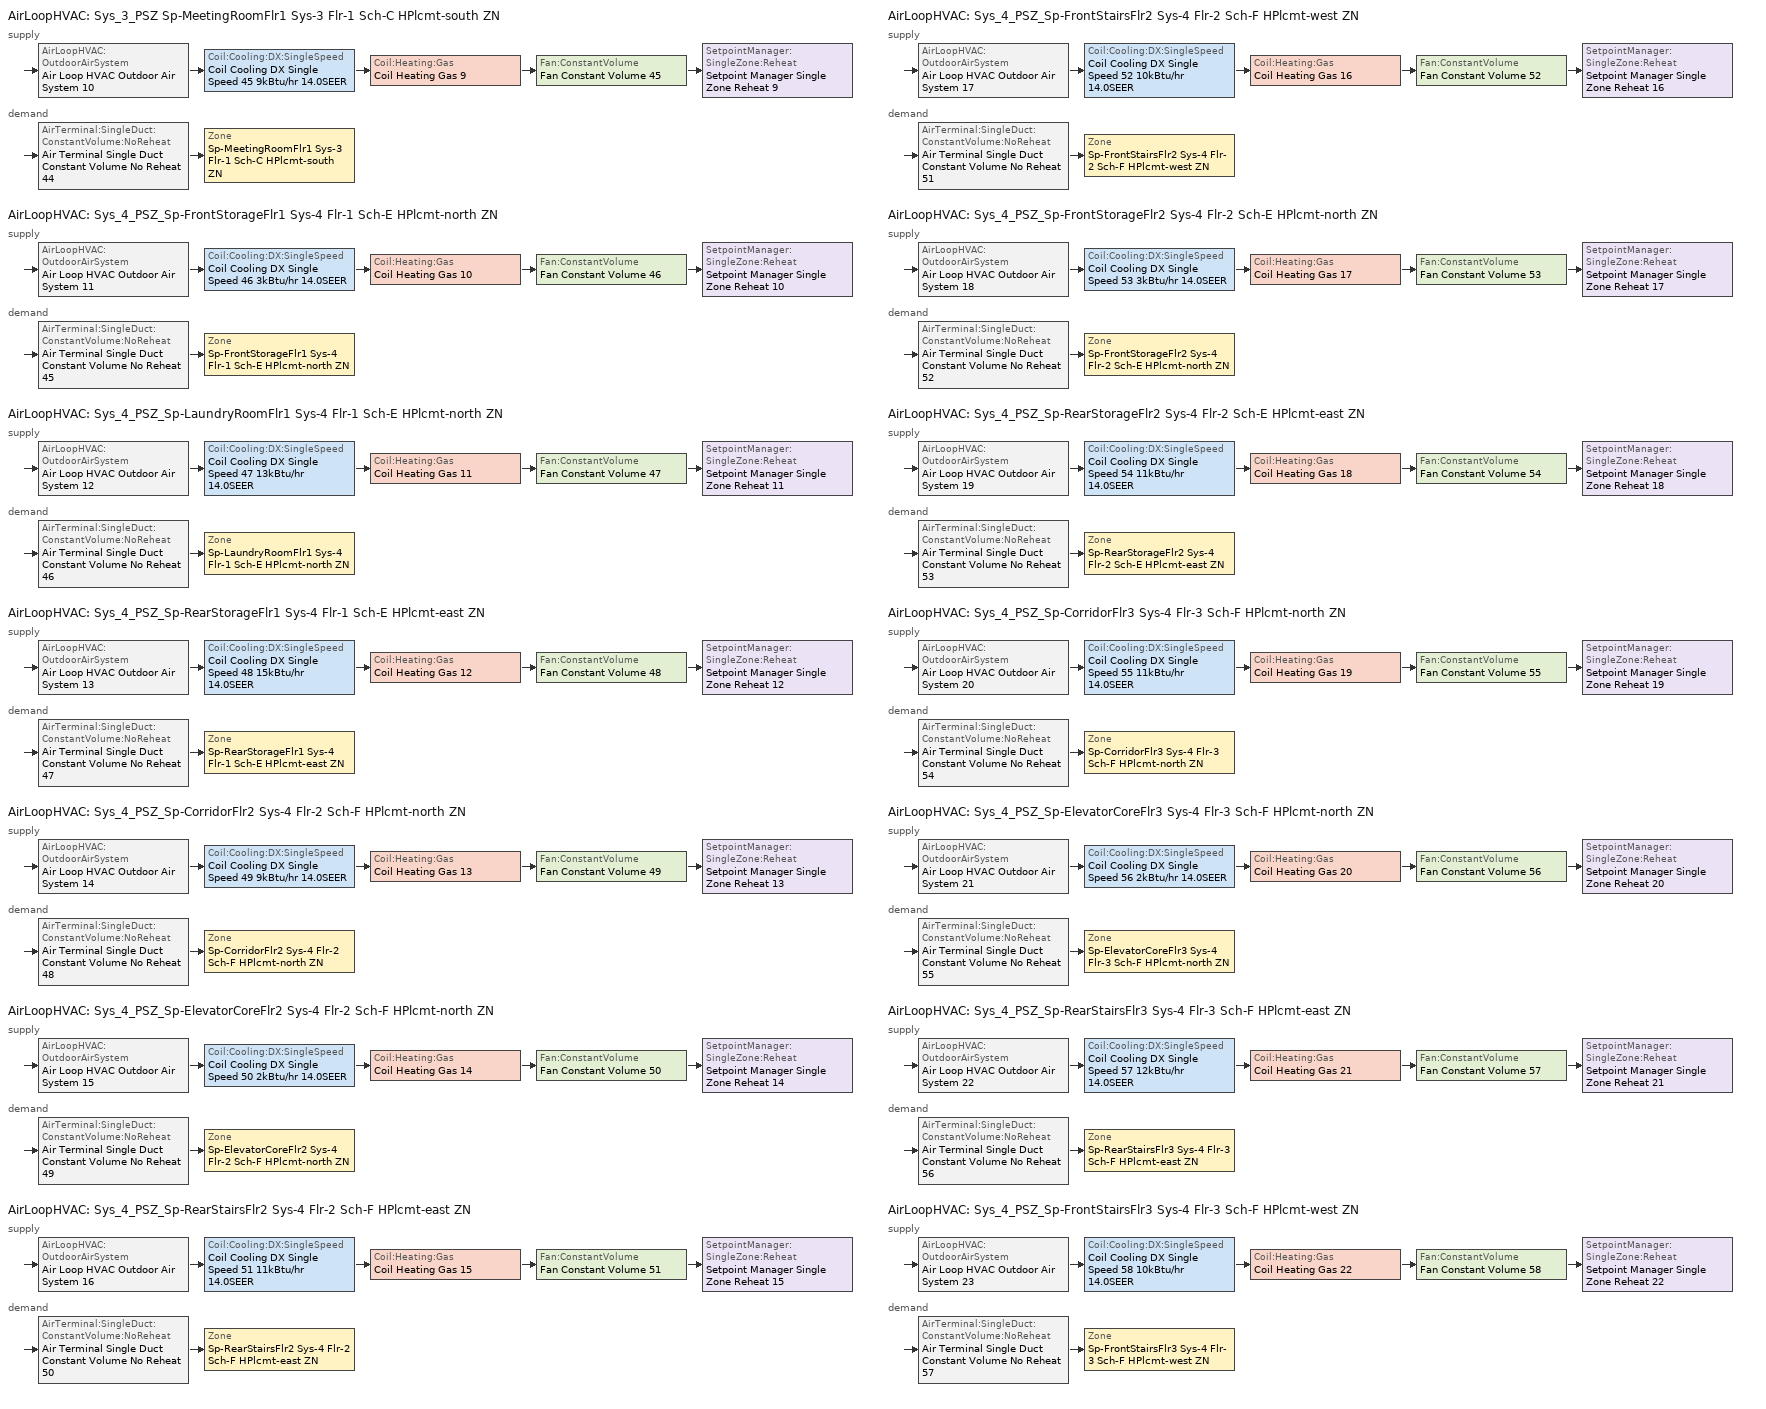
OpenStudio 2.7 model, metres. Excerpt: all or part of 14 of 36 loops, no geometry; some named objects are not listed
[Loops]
AirLoopHVAC 'Sys_3_PSZ Sp-MeetingRoomFlr1 Sys-3 Flr-1 Sch-C HPlcmt-south ZN'
 supply: AirLoopHVAC:OutdoorAirSystem 'Air Loop HVAC Outdoor Air System 10' > Coil:Cooling:DX:SingleSpeed 'Coil Cooling DX Single Speed 45 9kBtu/hr 14.0SEER' > Coil:Heating:Gas 'Coil Heating Gas 9' > Fan:ConstantVolume 'Fan Constant Volume 45' > SetpointManager:SingleZone:Reheat 'Setpoint Manager Single Zone Reheat 9'
 demand: AirTerminal:SingleDuct:ConstantVolume:NoReheat 'Air Terminal Single Duct Constant Volume No Reheat 44' > Zone 'Sp-MeetingRoomFlr1 Sys-3 Flr-1 Sch-C HPlcmt-south ZN'
AirLoopHVAC 'Sys_4_PSZ_Sp-FrontStorageFlr1 Sys-4 Flr-1 Sch-E HPlcmt-north ZN'
 supply: AirLoopHVAC:OutdoorAirSystem 'Air Loop HVAC Outdoor Air System 11' > Coil:Cooling:DX:SingleSpeed 'Coil Cooling DX Single Speed 46 3kBtu/hr 14.0SEER' > Coil:Heating:Gas 'Coil Heating Gas 10' > Fan:ConstantVolume 'Fan Constant Volume 46' > SetpointManager:SingleZone:Reheat 'Setpoint Manager Single Zone Reheat 10'
 demand: AirTerminal:SingleDuct:ConstantVolume:NoReheat 'Air Terminal Single Duct Constant Volume No Reheat 45' > Zone 'Sp-FrontStorageFlr1 Sys-4 Flr-1 Sch-E HPlcmt-north ZN'
AirLoopHVAC 'Sys_4_PSZ_Sp-LaundryRoomFlr1 Sys-4 Flr-1 Sch-E HPlcmt-north ZN'
 supply: AirLoopHVAC:OutdoorAirSystem 'Air Loop HVAC Outdoor Air System 12' > Coil:Cooling:DX:SingleSpeed 'Coil Cooling DX Single Speed 47 13kBtu/hr 14.0SEER' > Coil:Heating:Gas 'Coil Heating Gas 11' > Fan:ConstantVolume 'Fan Constant Volume 47' > SetpointManager:SingleZone:Reheat 'Setpoint Manager Single Zone Reheat 11'
 demand: AirTerminal:SingleDuct:ConstantVolume:NoReheat 'Air Terminal Single Duct Constant Volume No Reheat 46' > Zone 'Sp-LaundryRoomFlr1 Sys-4 Flr-1 Sch-E HPlcmt-north ZN'
AirLoopHVAC 'Sys_4_PSZ_Sp-RearStorageFlr1 Sys-4 Flr-1 Sch-E HPlcmt-east ZN'
 supply: AirLoopHVAC:OutdoorAirSystem 'Air Loop HVAC Outdoor Air System 13' > Coil:Cooling:DX:SingleSpeed 'Coil Cooling DX Single Speed 48 15kBtu/hr 14.0SEER' > Coil:Heating:Gas 'Coil Heating Gas 12' > Fan:ConstantVolume 'Fan Constant Volume 48' > SetpointManager:SingleZone:Reheat 'Setpoint Manager Single Zone Reheat 12'
 demand: AirTerminal:SingleDuct:ConstantVolume:NoReheat 'Air Terminal Single Duct Constant Volume No Reheat 47' > Zone 'Sp-RearStorageFlr1 Sys-4 Flr-1 Sch-E HPlcmt-east ZN'
AirLoopHVAC 'Sys_4_PSZ_Sp-CorridorFlr2 Sys-4 Flr-2 Sch-F HPlcmt-north ZN'
 supply: AirLoopHVAC:OutdoorAirSystem 'Air Loop HVAC Outdoor Air System 14' > Coil:Cooling:DX:SingleSpeed 'Coil Cooling DX Single Speed 49 9kBtu/hr 14.0SEER' > Coil:Heating:Gas 'Coil Heating Gas 13' > Fan:ConstantVolume 'Fan Constant Volume 49' > SetpointManager:SingleZone:Reheat 'Setpoint Manager Single Zone Reheat 13'
 demand: AirTerminal:SingleDuct:ConstantVolume:NoReheat 'Air Terminal Single Duct Constant Volume No Reheat 48' > Zone 'Sp-CorridorFlr2 Sys-4 Flr-2 Sch-F HPlcmt-north ZN'
AirLoopHVAC 'Sys_4_PSZ_Sp-ElevatorCoreFlr2 Sys-4 Flr-2 Sch-F HPlcmt-north ZN'
 supply: AirLoopHVAC:OutdoorAirSystem 'Air Loop HVAC Outdoor Air System 15' > Coil:Cooling:DX:SingleSpeed 'Coil Cooling DX Single Speed 50 2kBtu/hr 14.0SEER' > Coil:Heating:Gas 'Coil Heating Gas 14' > Fan:ConstantVolume 'Fan Constant Volume 50' > SetpointManager:SingleZone:Reheat 'Setpoint Manager Single Zone Reheat 14'
 demand: AirTerminal:SingleDuct:ConstantVolume:NoReheat 'Air Terminal Single Duct Constant Volume No Reheat 49' > Zone 'Sp-ElevatorCoreFlr2 Sys-4 Flr-2 Sch-F HPlcmt-north ZN'
AirLoopHVAC 'Sys_4_PSZ_Sp-RearStairsFlr2 Sys-4 Flr-2 Sch-F HPlcmt-east ZN'
 supply: AirLoopHVAC:OutdoorAirSystem 'Air Loop HVAC Outdoor Air System 16' > Coil:Cooling:DX:SingleSpeed 'Coil Cooling DX Single Speed 51 11kBtu/hr 14.0SEER' > Coil:Heating:Gas 'Coil Heating Gas 15' > Fan:ConstantVolume 'Fan Constant Volume 51' > SetpointManager:SingleZone:Reheat 'Setpoint Manager Single Zone Reheat 15'
 demand: AirTerminal:SingleDuct:ConstantVolume:NoReheat 'Air Terminal Single Duct Constant Volume No Reheat 50' > Zone 'Sp-RearStairsFlr2 Sys-4 Flr-2 Sch-F HPlcmt-east ZN'
AirLoopHVAC 'Sys_4_PSZ_Sp-FrontStairsFlr2 Sys-4 Flr-2 Sch-F HPlcmt-west ZN'
 supply: AirLoopHVAC:OutdoorAirSystem 'Air Loop HVAC Outdoor Air System 17' > Coil:Cooling:DX:SingleSpeed 'Coil Cooling DX Single Speed 52 10kBtu/hr 14.0SEER' > Coil:Heating:Gas 'Coil Heating Gas 16' > Fan:ConstantVolume 'Fan Constant Volume 52' > SetpointManager:SingleZone:Reheat 'Setpoint Manager Single Zone Reheat 16'
 demand: AirTerminal:SingleDuct:ConstantVolume:NoReheat 'Air Terminal Single Duct Constant Volume No Reheat 51' > Zone 'Sp-FrontStairsFlr2 Sys-4 Flr-2 Sch-F HPlcmt-west ZN'
AirLoopHVAC 'Sys_4_PSZ_Sp-FrontStorageFlr2 Sys-4 Flr-2 Sch-E HPlcmt-north ZN'
 supply: AirLoopHVAC:OutdoorAirSystem 'Air Loop HVAC Outdoor Air System 18' > Coil:Cooling:DX:SingleSpeed 'Coil Cooling DX Single Speed 53 3kBtu/hr 14.0SEER' > Coil:Heating:Gas 'Coil Heating Gas 17' > Fan:ConstantVolume 'Fan Constant Volume 53' > SetpointManager:SingleZone:Reheat 'Setpoint Manager Single Zone Reheat 17'
 demand: AirTerminal:SingleDuct:ConstantVolume:NoReheat 'Air Terminal Single Duct Constant Volume No Reheat 52' > Zone 'Sp-FrontStorageFlr2 Sys-4 Flr-2 Sch-E HPlcmt-north ZN'
AirLoopHVAC 'Sys_4_PSZ_Sp-RearStorageFlr2 Sys-4 Flr-2 Sch-E HPlcmt-east ZN'
 supply: AirLoopHVAC:OutdoorAirSystem 'Air Loop HVAC Outdoor Air System 19' > Coil:Cooling:DX:SingleSpeed 'Coil Cooling DX Single Speed 54 11kBtu/hr 14.0SEER' > Coil:Heating:Gas 'Coil Heating Gas 18' > Fan:ConstantVolume 'Fan Constant Volume 54' > SetpointManager:SingleZone:Reheat 'Setpoint Manager Single Zone Reheat 18'
 demand: AirTerminal:SingleDuct:ConstantVolume:NoReheat 'Air Terminal Single Duct Constant Volume No Reheat 53' > Zone 'Sp-RearStorageFlr2 Sys-4 Flr-2 Sch-E HPlcmt-east ZN'
AirLoopHVAC 'Sys_4_PSZ_Sp-CorridorFlr3 Sys-4 Flr-3 Sch-F HPlcmt-north ZN'
 supply: AirLoopHVAC:OutdoorAirSystem 'Air Loop HVAC Outdoor Air System 20' > Coil:Cooling:DX:SingleSpeed 'Coil Cooling DX Single Speed 55 11kBtu/hr 14.0SEER' > Coil:Heating:Gas 'Coil Heating Gas 19' > Fan:ConstantVolume 'Fan Constant Volume 55' > SetpointManager:SingleZone:Reheat 'Setpoint Manager Single Zone Reheat 19'
 demand: AirTerminal:SingleDuct:ConstantVolume:NoReheat 'Air Terminal Single Duct Constant Volume No Reheat 54' > Zone 'Sp-CorridorFlr3 Sys-4 Flr-3 Sch-F HPlcmt-north ZN'
AirLoopHVAC 'Sys_4_PSZ_Sp-ElevatorCoreFlr3 Sys-4 Flr-3 Sch-F HPlcmt-north ZN'
 supply: AirLoopHVAC:OutdoorAirSystem 'Air Loop HVAC Outdoor Air System 21' > Coil:Cooling:DX:SingleSpeed 'Coil Cooling DX Single Speed 56 2kBtu/hr 14.0SEER' > Coil:Heating:Gas 'Coil Heating Gas 20' > Fan:ConstantVolume 'Fan Constant Volume 56' > SetpointManager:SingleZone:Reheat 'Setpoint Manager Single Zone Reheat 20'
 demand: AirTerminal:SingleDuct:ConstantVolume:NoReheat 'Air Terminal Single Duct Constant Volume No Reheat 55' > Zone 'Sp-ElevatorCoreFlr3 Sys-4 Flr-3 Sch-F HPlcmt-north ZN'
AirLoopHVAC 'Sys_4_PSZ_Sp-RearStairsFlr3 Sys-4 Flr-3 Sch-F HPlcmt-east ZN'
 supply: AirLoopHVAC:OutdoorAirSystem 'Air Loop HVAC Outdoor Air System 22' > Coil:Cooling:DX:SingleSpeed 'Coil Cooling DX Single Speed 57 12kBtu/hr 14.0SEER' > Coil:Heating:Gas 'Coil Heating Gas 21' > Fan:ConstantVolume 'Fan Constant Volume 57' > SetpointManager:SingleZone:Reheat 'Setpoint Manager Single Zone Reheat 21'
 demand: AirTerminal:SingleDuct:ConstantVolume:NoReheat 'Air Terminal Single Duct Constant Volume No Reheat 56' > Zone 'Sp-RearStairsFlr3 Sys-4 Flr-3 Sch-F HPlcmt-east ZN'
AirLoopHVAC 'Sys_4_PSZ_Sp-FrontStairsFlr3 Sys-4 Flr-3 Sch-F HPlcmt-west ZN'
 supply: AirLoopHVAC:OutdoorAirSystem 'Air Loop HVAC Outdoor Air System 23' > Coil:Cooling:DX:SingleSpeed 'Coil Cooling DX Single Speed 58 10kBtu/hr 14.0SEER' > Coil:Heating:Gas 'Coil Heating Gas 22' > Fan:ConstantVolume 'Fan Constant Volume 58' > SetpointManager:SingleZone:Reheat 'Setpoint Manager Single Zone Reheat 22'
 demand: AirTerminal:SingleDuct:ConstantVolume:NoReheat 'Air Terminal Single Duct Constant Volume No Reheat 57' > Zone 'Sp-FrontStairsFlr3 Sys-4 Flr-3 Sch-F HPlcmt-west ZN'
[Sizing:Zone] Zone Cooling Design Supply Air Temperature Input Method=SupplyAirTemperature; Zone Cooling Design Supply Air Temperature {C}=13; Zone Cooling Design Supply Air Temperature Difference {deltaC}=11.11; Zone Heating Design Supply Air Temperature Input Method=SupplyAirTemperature; Zone Heating Design Supply Air Temperature {C}=43; Zone Heating Design Supply Air Temperature Difference {deltaC}=11.11; Zone Cooling Design Supply Air Humidity Ratio {kg-H2O/kg-air}=0.0085; Zone Heating Design Supply Air Humidity Ratio {kg-H2O/kg-air}=0.008; Zone Heating Sizing Factor=1.3; Zone Cooling Sizing Factor=1.1; Cooling Design Air Flow Method=DesignDay; Heating Design Air Flow Method=DesignDay; Account for Dedicated Outdoor Air System=No; Dedicated Outdoor Air System Control Strategy=NeutralSupplyAir; Dedicated Outdoor Air Low Setpoint Temperature for Design {C}=autosize; Dedicated Outdoor Air High Setpoint Temperature for Design {C}=autosize
Sp-MeetingRoomFlr1 Sys-3 Flr-1 Sch-C HPlcmt-south ZN; Sp-FrontStorageFlr1 Sys-4 Flr-1 Sch-E HPlcmt-north ZN; Sp-LaundryRoomFlr1 Sys-4 Flr-1 Sch-E HPlcmt-north ZN; Sp-RearStorageFlr1 Sys-4 Flr-1 Sch-E HPlcmt-east ZN; Sp-CorridorFlr2 Sys-4 Flr-2 Sch-F HPlcmt-north ZN; Sp-ElevatorCoreFlr2 Sys-4 Flr-2 Sch-F HPlcmt-north ZN; Sp-RearStairsFlr2 Sys-4 Flr-2 Sch-F HPlcmt-east ZN; Sp-FrontStairsFlr2 Sys-4 Flr-2 Sch-F HPlcmt-west ZN; Sp-FrontStorageFlr2 Sys-4 Flr-2 Sch-E HPlcmt-north ZN; Sp-RearStorageFlr2 Sys-4 Flr-2 Sch-E HPlcmt-east ZN; Sp-CorridorFlr3 Sys-4 Flr-3 Sch-F HPlcmt-north ZN; Sp-ElevatorCoreFlr3 Sys-4 Flr-3 Sch-F HPlcmt-north ZN; Sp-RearStairsFlr3 Sys-4 Flr-3 Sch-F HPlcmt-east ZN; Sp-FrontStairsFlr3 Sys-4 Flr-3 Sch-F HPlcmt-west ZN
[Zone equipment]
Sp-MeetingRoomFlr1 Sys-3 Flr-1 Sch-C HPlcmt-south ZN: Air Terminal Single Duct Constant Volume No Reheat 44, Zone HVAC Baseboard Convective Water 44
Sp-FrontStorageFlr1 Sys-4 Flr-1 Sch-E HPlcmt-north ZN: Air Terminal Single Duct Constant Volume No Reheat 45, Zone HVAC Baseboard Convective Water 45
Sp-LaundryRoomFlr1 Sys-4 Flr-1 Sch-E HPlcmt-north ZN: Air Terminal Single Duct Constant Volume No Reheat 46, Zone HVAC Baseboard Convective Water 46
Sp-RearStorageFlr1 Sys-4 Flr-1 Sch-E HPlcmt-east ZN: Air Terminal Single Duct Constant Volume No Reheat 47, Zone HVAC Baseboard Convective Water 47
Sp-CorridorFlr2 Sys-4 Flr-2 Sch-F HPlcmt-north ZN: Air Terminal Single Duct Constant Volume No Reheat 48, Zone HVAC Baseboard Convective Water 48
Sp-ElevatorCoreFlr2 Sys-4 Flr-2 Sch-F HPlcmt-north ZN: Air Terminal Single Duct Constant Volume No Reheat 49, Zone HVAC Baseboard Convective Water 49
Sp-RearStairsFlr2 Sys-4 Flr-2 Sch-F HPlcmt-east ZN: Air Terminal Single Duct Constant Volume No Reheat 50, Zone HVAC Baseboard Convective Water 50
Sp-FrontStairsFlr2 Sys-4 Flr-2 Sch-F HPlcmt-west ZN: Air Terminal Single Duct Constant Volume No Reheat 51, Zone HVAC Baseboard Convective Water 51
Sp-FrontStorageFlr2 Sys-4 Flr-2 Sch-E HPlcmt-north ZN: Air Terminal Single Duct Constant Volume No Reheat 52, Zone HVAC Baseboard Convective Water 52
Sp-RearStorageFlr2 Sys-4 Flr-2 Sch-E HPlcmt-east ZN: Air Terminal Single Duct Constant Volume No Reheat 53, Zone HVAC Baseboard Convective Water 53
Sp-CorridorFlr3 Sys-4 Flr-3 Sch-F HPlcmt-north ZN: Air Terminal Single Duct Constant Volume No Reheat 54, Zone HVAC Baseboard Convective Water 54
Sp-ElevatorCoreFlr3 Sys-4 Flr-3 Sch-F HPlcmt-north ZN: Air Terminal Single Duct Constant Volume No Reheat 55, Zone HVAC Baseboard Convective Water 55
Sp-RearStairsFlr3 Sys-4 Flr-3 Sch-F HPlcmt-east ZN: Air Terminal Single Duct Constant Volume No Reheat 56, Zone HVAC Baseboard Convective Water 56
Sp-FrontStairsFlr3 Sys-4 Flr-3 Sch-F HPlcmt-west ZN: Air Terminal Single Duct Constant Volume No Reheat 57, Zone HVAC Baseboard Convective Water 57
[AirLoopHVAC] Design Supply Air Flow Rate {m3/s}=AutoSize
Name | Availability Schedule
Sys_3_PSZ Sp-MeetingRoomFlr1 Sys-3 Flr-1 Sch-C HPlcmt-south ZN | Sys_3_PSZ Sp-MeetingRoomFlr1 Sys-3 Flr-1 Sch-C HPlcmt-south ZN Occ Sch
Sys_4_PSZ_Sp-FrontStorageFlr1 Sys-4 Flr-1 Sch-E HPlcmt-north ZN | Sys_4_PSZ_Sp-FrontStorageFlr1 Sys-4 Flr-1 Sch-E HPlcmt-north ZN Occ Sch
Sys_4_PSZ_Sp-LaundryRoomFlr1 Sys-4 Flr-1 Sch-E HPlcmt-north ZN | Sys_4_PSZ_Sp-LaundryRoomFlr1 Sys-4 Flr-1 Sch-E HPlcmt-north ZN Occ Sch
Sys_4_PSZ_Sp-RearStorageFlr1 Sys-4 Flr-1 Sch-E HPlcmt-east ZN | Sys_4_PSZ_Sp-RearStorageFlr1 Sys-4 Flr-1 Sch-E HPlcmt-east ZN Occ Sch
Sys_4_PSZ_Sp-CorridorFlr2 Sys-4 Flr-2 Sch-F HPlcmt-north ZN | Sys_4_PSZ_Sp-CorridorFlr2 Sys-4 Flr-2 Sch-F HPlcmt-north ZN Occ Sch
Sys_4_PSZ_Sp-ElevatorCoreFlr2 Sys-4 Flr-2 Sch-F HPlcmt-north ZN | Sys_4_PSZ_Sp-ElevatorCoreFlr2 Sys-4 Flr-2 Sch-F HPlcmt-north ZN Occ Sch
Sys_4_PSZ_Sp-RearStairsFlr2 Sys-4 Flr-2 Sch-F HPlcmt-east ZN | Sys_4_PSZ_Sp-RearStairsFlr2 Sys-4 Flr-2 Sch-F HPlcmt-east ZN Occ Sch
Sys_4_PSZ_Sp-FrontStairsFlr2 Sys-4 Flr-2 Sch-F HPlcmt-west ZN | Sys_4_PSZ_Sp-FrontStairsFlr2 Sys-4 Flr-2 Sch-F HPlcmt-west ZN Occ Sch
Sys_4_PSZ_Sp-FrontStorageFlr2 Sys-4 Flr-2 Sch-E HPlcmt-north ZN | Sys_4_PSZ_Sp-FrontStorageFlr2 Sys-4 Flr-2 Sch-E HPlcmt-north ZN Occ Sch
Sys_4_PSZ_Sp-RearStorageFlr2 Sys-4 Flr-2 Sch-E HPlcmt-east ZN | Sys_4_PSZ_Sp-RearStorageFlr2 Sys-4 Flr-2 Sch-E HPlcmt-east ZN Occ Sch
Sys_4_PSZ_Sp-CorridorFlr3 Sys-4 Flr-3 Sch-F HPlcmt-north ZN | Sys_4_PSZ_Sp-CorridorFlr3 Sys-4 Flr-3 Sch-F HPlcmt-north ZN Occ Sch
Sys_4_PSZ_Sp-ElevatorCoreFlr3 Sys-4 Flr-3 Sch-F HPlcmt-north ZN | Sys_4_PSZ_Sp-ElevatorCoreFlr3 Sys-4 Flr-3 Sch-F HPlcmt-north ZN Occ Sch
Sys_4_PSZ_Sp-RearStairsFlr3 Sys-4 Flr-3 Sch-F HPlcmt-east ZN | Sys_4_PSZ_Sp-RearStairsFlr3 Sys-4 Flr-3 Sch-F HPlcmt-east ZN Occ Sch
Sys_4_PSZ_Sp-FrontStairsFlr3 Sys-4 Flr-3 Sch-F HPlcmt-west ZN | Sys_4_PSZ_Sp-FrontStairsFlr3 Sys-4 Flr-3 Sch-F HPlcmt-west ZN Occ Sch
[Sizing:System] Type of Load to Size On=Sensible; Design Outdoor Air Flow Rate {m3/s}=Autosize; Central Heating Maximum System Air Flow Ratio=1; Preheat Design Temperature {C}=7; Preheat Design Humidity Ratio {kg-H2O/kg-Air}=0.008; Precool Design Temperature {C}=13; Precool Design Humidity Ratio {kg-H2O/kg-Air}=0.008; Central Cooling Design Supply Air Temperature {C}=13; Central Heating Design Supply Air Temperature {C}=43; Sizing Option=NonCoincident; 100% Outdoor Air in Cooling=No; 100% Outdoor Air in Heating=No; Central Cooling Design Supply Air Humidity Ratio {kg-H2O/kg-Air}=0.0085; Central Heating Design Supply Air Humidity Ratio {kg-H2O/kg-Air}=0.008; Cooling Design Air Flow Method=DesignDay; Cooling Design Air Flow Rate {m3/s}=0; Heating Design Air Flow Method=DesignDay; Heating Design Air Flow Rate {m3/s}=0; System Outdoor Air Method=ZoneSum; Zone Maximum Outdoor Air Fraction=1; Cooling Supply Air Flow Rate Per Floor Area {m3/s-m2}=0.00996765; Cooling Fraction of Autosized Cooling Supply Air Flow Rate=1; Cooling Supply Air Flow Rate Per Unit Cooling Capacity {m3/s-W}=3.94755e-05; Heating Supply Air Flow Rate Per Floor Area {m3/s-m2}=0.00996765; Heating Fraction of Autosized Heating Supply Air Flow Rate=1; Heating Fraction of Autosized Cooling Supply Air Flow Rate=1; Heating Supply Air Flow Rate Per Unit Heating Capacity {m3/s-W}=3.15882e-05; Cooling Design Capacity Method=CoolingDesignCapacity; Cooling Design Capacity {W}=autosize; Cooling Design Capacity Per Floor Area {W/m2}=234.7; Fraction of Autosized Cooling Design Capacity=1; Heating Design Capacity Method=HeatingDesignCapacity; Heating Design Capacity {W}=autosize; Heating Design Capacity Per Floor Area {W/m2}=157; Fraction of Autosized Heating Design Capacity=1; Central Cooling Capacity Control Method=OnOff
Sys_3_PSZ Sp-MeetingRoomFlr1 Sys-3 Flr-1 Sch-C HPlcmt-south ZN; Sys_4_PSZ_Sp-FrontStorageFlr1 Sys-4 Flr-1 Sch-E HPlcmt-north ZN; Sys_4_PSZ_Sp-LaundryRoomFlr1 Sys-4 Flr-1 Sch-E HPlcmt-north ZN; Sys_4_PSZ_Sp-RearStorageFlr1 Sys-4 Flr-1 Sch-E HPlcmt-east ZN; Sys_4_PSZ_Sp-CorridorFlr2 Sys-4 Flr-2 Sch-F HPlcmt-north ZN; Sys_4_PSZ_Sp-ElevatorCoreFlr2 Sys-4 Flr-2 Sch-F HPlcmt-north ZN; Sys_4_PSZ_Sp-RearStairsFlr2 Sys-4 Flr-2 Sch-F HPlcmt-east ZN; Sys_4_PSZ_Sp-FrontStairsFlr2 Sys-4 Flr-2 Sch-F HPlcmt-west ZN; Sys_4_PSZ_Sp-FrontStorageFlr2 Sys-4 Flr-2 Sch-E HPlcmt-north ZN; Sys_4_PSZ_Sp-RearStorageFlr2 Sys-4 Flr-2 Sch-E HPlcmt-east ZN; Sys_4_PSZ_Sp-CorridorFlr3 Sys-4 Flr-3 Sch-F HPlcmt-north ZN; Sys_4_PSZ_Sp-ElevatorCoreFlr3 Sys-4 Flr-3 Sch-F HPlcmt-north ZN; Sys_4_PSZ_Sp-RearStairsFlr3 Sys-4 Flr-3 Sch-F HPlcmt-east ZN; Sys_4_PSZ_Sp-FrontStairsFlr3 Sys-4 Flr-3 Sch-F HPlcmt-west ZN
[Fan:ConstantVolume] Availability Schedule=Always On Discrete; Fan Total Efficiency=0.39975; Pressure Rise {Pa}=640; Maximum Flow Rate {m3/s}=AutoSize; Motor Efficiency=0.615
Fan Constant Volume 45; Fan Constant Volume 46; Fan Constant Volume 47; Fan Constant Volume 48; Fan Constant Volume 49; Fan Constant Volume 50; Fan Constant Volume 51; Fan Constant Volume 52; Fan Constant Volume 53; Fan Constant Volume 54; Fan Constant Volume 55; Fan Constant Volume 56; Fan Constant Volume 57; Fan Constant Volume 58
[Coil:Cooling:DX:SingleSpeed] Availability Schedule=Always On Discrete; Rated Total Cooling Capacity {W}=autosize; Rated Sensible Heat Ratio=autosize; Rated COP {W/W}=4.11713; Rated Air Flow Rate {m3/s}=autosize; Rated Evaporator Fan Power Per Volume Flow Rate {W/(m3/s)}=773.3; Total Cooling Capacity Function of Temperature Curve=DXCOOL-NECB2011-REF-CAPFT; Total Cooling Capacity Function of Flow Fraction Curve=DXCOOL-NECB2011-REF-CAPFFLOW; Energy Input Ratio Function of Temperature Curve=DXCOOL-NECB2011-REF-COOLEIRFT; Energy Input Ratio Function of Flow Fraction Curve=DXCOOL-NECB2011-REF-COOLEIRFFLOW; Part Load Fraction Correlation Curve=DXCOOL-NECB2011-REF-COOLPLFFPLR; Condenser Type=AirCooled; Evaporative Condenser Effectiveness=0; Evaporative Condenser Air Flow Rate {m3/s}=Autosize; Evaporative Condenser Pump Rated Power Consumption {W}=Autosize; Crankcase Heater Capacity {W}=0; Maximum Outdoor Dry-Bulb Temperature for Crankcase Heater Operation {C}=0; Basin Heater Capacity {W/K}=0; Basin Heater Setpoint Temperature {C}=10
Coil Cooling DX Single Speed 45 9kBtu/hr 14.0SEER; Coil Cooling DX Single Speed 46 3kBtu/hr 14.0SEER; Coil Cooling DX Single Speed 47 13kBtu/hr 14.0SEER; Coil Cooling DX Single Speed 48 15kBtu/hr 14.0SEER; Coil Cooling DX Single Speed 49 9kBtu/hr 14.0SEER; Coil Cooling DX Single Speed 50 2kBtu/hr 14.0SEER; Coil Cooling DX Single Speed 51 11kBtu/hr 14.0SEER; Coil Cooling DX Single Speed 52 10kBtu/hr 14.0SEER; Coil Cooling DX Single Speed 53 3kBtu/hr 14.0SEER; Coil Cooling DX Single Speed 54 11kBtu/hr 14.0SEER; Coil Cooling DX Single Speed 55 11kBtu/hr 14.0SEER; Coil Cooling DX Single Speed 56 2kBtu/hr 14.0SEER; Coil Cooling DX Single Speed 57 12kBtu/hr 14.0SEER; Coil Cooling DX Single Speed 58 10kBtu/hr 14.0SEER
[Controller:OutdoorAir] Minimum Outdoor Air Flow Rate {m3/s}=autosize; Maximum Outdoor Air Flow Rate {m3/s}=Autosize; Economizer Control Type=NoEconomizer; Economizer Control Action Type=ModulateFlow; Economizer Maximum Limit Dry-Bulb Temperature {C}=28; Economizer Maximum Limit Enthalpy {J/kg}=64000; Economizer Minimum Limit Dry-Bulb Temperature {C}=-100; Lockout Type=NoLockout; Minimum Limit Type=FixedMinimum; High Humidity Control=No; Heat Recovery Bypass Control Type=BypassWhenWithinEconomizerLimits
Name | Minimum Outdoor Air Schedule | Controller Mechanical Ventilation
Controller Outdoor Air 10 | Sys_3_PSZ Sp-MeetingRoomFlr1 Sys-3 Flr-1 Sch-C HPlcmt-south ZN Occ Sch | Controller Mechanical Ventilation 10
Controller Outdoor Air 11 | Sys_4_PSZ_Sp-FrontStorageFlr1 Sys-4 Flr-1 Sch-E HPlcmt-north ZN Occ Sch | Controller Mechanical Ventilation 11
Controller Outdoor Air 12 | Sys_4_PSZ_Sp-LaundryRoomFlr1 Sys-4 Flr-1 Sch-E HPlcmt-north ZN Occ Sch | Controller Mechanical Ventilation 12
Controller Outdoor Air 13 | Sys_4_PSZ_Sp-RearStorageFlr1 Sys-4 Flr-1 Sch-E HPlcmt-east ZN Occ Sch | Controller Mechanical Ventilation 13
Controller Outdoor Air 14 | Sys_4_PSZ_Sp-CorridorFlr2 Sys-4 Flr-2 Sch-F HPlcmt-north ZN Occ Sch | Controller Mechanical Ventilation 14
Controller Outdoor Air 15 | Sys_4_PSZ_Sp-ElevatorCoreFlr2 Sys-4 Flr-2 Sch-F HPlcmt-north ZN Occ Sch | Controller Mechanical Ventilation 15
Controller Outdoor Air 16 | Sys_4_PSZ_Sp-RearStairsFlr2 Sys-4 Flr-2 Sch-F HPlcmt-east ZN Occ Sch | Controller Mechanical Ventilation 16
Controller Outdoor Air 17 | Sys_4_PSZ_Sp-FrontStairsFlr2 Sys-4 Flr-2 Sch-F HPlcmt-west ZN Occ Sch | Controller Mechanical Ventilation 17
Controller Outdoor Air 18 | Sys_4_PSZ_Sp-FrontStorageFlr2 Sys-4 Flr-2 Sch-E HPlcmt-north ZN Occ Sch | Controller Mechanical Ventilation 18
Controller Outdoor Air 19 | Sys_4_PSZ_Sp-RearStorageFlr2 Sys-4 Flr-2 Sch-E HPlcmt-east ZN Occ Sch | Controller Mechanical Ventilation 19
Controller Outdoor Air 20 | Sys_4_PSZ_Sp-CorridorFlr3 Sys-4 Flr-3 Sch-F HPlcmt-north ZN Occ Sch | Controller Mechanical Ventilation 20
Controller Outdoor Air 21 | Sys_4_PSZ_Sp-ElevatorCoreFlr3 Sys-4 Flr-3 Sch-F HPlcmt-north ZN Occ Sch | Controller Mechanical Ventilation 21
Controller Outdoor Air 22 | Sys_4_PSZ_Sp-RearStairsFlr3 Sys-4 Flr-3 Sch-F HPlcmt-east ZN Occ Sch | Controller Mechanical Ventilation 22
Controller Outdoor Air 23 | Sys_4_PSZ_Sp-FrontStairsFlr3 Sys-4 Flr-3 Sch-F HPlcmt-west ZN Occ Sch | Controller Mechanical Ventilation 23
[Controller:MechanicalVentilation] Availability Schedule=Always On Discrete; System Outdoor Air Method=ZoneSum
Controller Mechanical Ventilation 10; Controller Mechanical Ventilation 11; Controller Mechanical Ventilation 12; Controller Mechanical Ventilation 13; Controller Mechanical Ventilation 14; Controller Mechanical Ventilation 15; Controller Mechanical Ventilation 16; Controller Mechanical Ventilation 17; Controller Mechanical Ventilation 18; Controller Mechanical Ventilation 19; Controller Mechanical Ventilation 20; Controller Mechanical Ventilation 21; Controller Mechanical Ventilation 22; Controller Mechanical Ventilation 23
[AirLoopHVAC:OutdoorAirSystem]
Name | Controller
Air Loop HVAC Outdoor Air System 10 | Controller Outdoor Air 10
Air Loop HVAC Outdoor Air System 11 | Controller Outdoor Air 11
Air Loop HVAC Outdoor Air System 12 | Controller Outdoor Air 12
Air Loop HVAC Outdoor Air System 13 | Controller Outdoor Air 13
Air Loop HVAC Outdoor Air System 14 | Controller Outdoor Air 14
Air Loop HVAC Outdoor Air System 15 | Controller Outdoor Air 15
Air Loop HVAC Outdoor Air System 16 | Controller Outdoor Air 16
Air Loop HVAC Outdoor Air System 17 | Controller Outdoor Air 17
Air Loop HVAC Outdoor Air System 18 | Controller Outdoor Air 18
Air Loop HVAC Outdoor Air System 19 | Controller Outdoor Air 19
Air Loop HVAC Outdoor Air System 20 | Controller Outdoor Air 20
Air Loop HVAC Outdoor Air System 21 | Controller Outdoor Air 21
Air Loop HVAC Outdoor Air System 22 | Controller Outdoor Air 22
Air Loop HVAC Outdoor Air System 23 | Controller Outdoor Air 23
[AirTerminal:SingleDuct:ConstantVolume:NoReheat] Availability Schedule=Always On Discrete; Maximum Air Flow Rate {m3/s}=AutoSize
Air Terminal Single Duct Constant Volume No Reheat 44; Air Terminal Single Duct Constant Volume No Reheat 45; Air Terminal Single Duct Constant Volume No Reheat 46; Air Terminal Single Duct Constant Volume No Reheat 47; Air Terminal Single Duct Constant Volume No Reheat 48; Air Terminal Single Duct Constant Volume No Reheat 49; Air Terminal Single Duct Constant Volume No Reheat 50; Air Terminal Single Duct Constant Volume No Reheat 51; Air Terminal Single Duct Constant Volume No Reheat 52; Air Terminal Single Duct Constant Volume No Reheat 53; Air Terminal Single Duct Constant Volume No Reheat 54; Air Terminal Single Duct Constant Volume No Reheat 55; Air Terminal Single Duct Constant Volume No Reheat 56; Air Terminal Single Duct Constant Volume No Reheat 57
[Coil:Heating:Gas] Availability Schedule=Always On Discrete; Gas Burner Efficiency=0.924; Nominal Capacity {W}=AutoSize; Parasitic Electric Load {W}=0; Part Load Fraction Correlation Curve=FURNACE-EFFPLR-NECB2011; Parasitic Gas Load {W}=0
Coil Heating Gas 9; Coil Heating Gas 10; Coil Heating Gas 11; Coil Heating Gas 12; Coil Heating Gas 13; Coil Heating Gas 14; Coil Heating Gas 15; Coil Heating Gas 16; Coil Heating Gas 17; Coil Heating Gas 18; Coil Heating Gas 19; Coil Heating Gas 20; Coil Heating Gas 21; Coil Heating Gas 22
[SetpointManager:SingleZone:Reheat] Minimum Supply Air Temperature {C}=13; Maximum Supply Air Temperature {C}=43
Name | Control Zone
Setpoint Manager Single Zone Reheat 9 | Sp-MeetingRoomFlr1 Sys-3 Flr-1 Sch-C HPlcmt-south ZN
Setpoint Manager Single Zone Reheat 10 | Sp-FrontStorageFlr1 Sys-4 Flr-1 Sch-E HPlcmt-north ZN
Setpoint Manager Single Zone Reheat 11 | Sp-LaundryRoomFlr1 Sys-4 Flr-1 Sch-E HPlcmt-north ZN
Setpoint Manager Single Zone Reheat 12 | Sp-RearStorageFlr1 Sys-4 Flr-1 Sch-E HPlcmt-east ZN
Setpoint Manager Single Zone Reheat 13 | Sp-CorridorFlr2 Sys-4 Flr-2 Sch-F HPlcmt-north ZN
Setpoint Manager Single Zone Reheat 14 | Sp-ElevatorCoreFlr2 Sys-4 Flr-2 Sch-F HPlcmt-north ZN
Setpoint Manager Single Zone Reheat 15 | Sp-RearStairsFlr2 Sys-4 Flr-2 Sch-F HPlcmt-east ZN
Setpoint Manager Single Zone Reheat 16 | Sp-FrontStairsFlr2 Sys-4 Flr-2 Sch-F HPlcmt-west ZN
Setpoint Manager Single Zone Reheat 17 | Sp-FrontStorageFlr2 Sys-4 Flr-2 Sch-E HPlcmt-north ZN
Setpoint Manager Single Zone Reheat 18 | Sp-RearStorageFlr2 Sys-4 Flr-2 Sch-E HPlcmt-east ZN
Setpoint Manager Single Zone Reheat 19 | Sp-CorridorFlr3 Sys-4 Flr-3 Sch-F HPlcmt-north ZN
Setpoint Manager Single Zone Reheat 20 | Sp-ElevatorCoreFlr3 Sys-4 Flr-3 Sch-F HPlcmt-north ZN
Setpoint Manager Single Zone Reheat 21 | Sp-RearStairsFlr3 Sys-4 Flr-3 Sch-F HPlcmt-east ZN
Setpoint Manager Single Zone Reheat 22 | Sp-FrontStairsFlr3 Sys-4 Flr-3 Sch-F HPlcmt-west ZN
[Schedule:Ruleset]
Name | Default Day Schedule | Summer Design Day Schedule | Winter Design Day Schedule
Sys_3_PSZ Sp-MeetingRoomFlr1 Sys-3 Flr-1 Sch-C HPlcmt-south ZN Occ Sch | Sys_3_PSZ Sp-MeetingRoomFlr1 Sys-3 Flr-1 Sch-C HPlcmt-south ZN Occ Sch Default | Sys_3_PSZ Sp-MeetingRoomFlr1 Sys-3 Flr-1 Sch-C HPlcmt-south ZN Occ Sch Summer Design Day | Sys_3_PSZ Sp-MeetingRoomFlr1 Sys-3 Flr-1 Sch-C HPlcmt-south ZN Occ Sch Winter Design Day
Sys_4_PSZ_Sp-CorridorFlr2 Sys-4 Flr-2 Sch-F HPlcmt-north ZN Occ Sch | Sys_4_PSZ_Sp-CorridorFlr2 Sys-4 Flr-2 Sch-F HPlcmt-north ZN Occ Sch Default | Sys_4_PSZ_Sp-CorridorFlr2 Sys-4 Flr-2 Sch-F HPlcmt-north ZN Occ Sch Summer Design Day | Sys_4_PSZ_Sp-CorridorFlr2 Sys-4 Flr-2 Sch-F HPlcmt-north ZN Occ Sch Winter Design Day
Sys_4_PSZ_Sp-CorridorFlr3 Sys-4 Flr-3 Sch-F HPlcmt-north ZN Occ Sch | Sys_4_PSZ_Sp-CorridorFlr3 Sys-4 Flr-3 Sch-F HPlcmt-north ZN Occ Sch Default | Sys_4_PSZ_Sp-CorridorFlr3 Sys-4 Flr-3 Sch-F HPlcmt-north ZN Occ Sch Summer Design Day | Sys_4_PSZ_Sp-CorridorFlr3 Sys-4 Flr-3 Sch-F HPlcmt-north ZN Occ Sch Winter Design Day
Sys_4_PSZ_Sp-ElevatorCoreFlr2 Sys-4 Flr-2 Sch-F HPlcmt-north ZN Occ Sch | Sys_4_PSZ_Sp-ElevatorCoreFlr2 Sys-4 Flr-2 Sch-F HPlcmt-north ZN Occ Sch Default | Sys_4_PSZ_Sp-ElevatorCoreFlr2 Sys-4 Flr-2 Sch-F HPlcmt-north ZN Occ Sch Summer Design Day | Sys_4_PSZ_Sp-ElevatorCoreFlr2 Sys-4 Flr-2 Sch-F HPlcmt-north ZN Occ Sch Winter Design Day
Sys_4_PSZ_Sp-ElevatorCoreFlr3 Sys-4 Flr-3 Sch-F HPlcmt-north ZN Occ Sch | Sys_4_PSZ_Sp-ElevatorCoreFlr3 Sys-4 Flr-3 Sch-F HPlcmt-north ZN Occ Sch Default | Sys_4_PSZ_Sp-ElevatorCoreFlr3 Sys-4 Flr-3 Sch-F HPlcmt-north ZN Occ Sch Summer Design Day | Sys_4_PSZ_Sp-ElevatorCoreFlr3 Sys-4 Flr-3 Sch-F HPlcmt-north ZN Occ Sch Winter Design Day
Sys_4_PSZ_Sp-FrontStairsFlr2 Sys-4 Flr-2 Sch-F HPlcmt-west ZN Occ Sch | Sys_4_PSZ_Sp-FrontStairsFlr2 Sys-4 Flr-2 Sch-F HPlcmt-west ZN Occ Sch Default | Sys_4_PSZ_Sp-FrontStairsFlr2 Sys-4 Flr-2 Sch-F HPlcmt-west ZN Occ Sch Summer Design Day | Sys_4_PSZ_Sp-FrontStairsFlr2 Sys-4 Flr-2 Sch-F HPlcmt-west ZN Occ Sch Winter Design Day
Sys_4_PSZ_Sp-FrontStairsFlr3 Sys-4 Flr-3 Sch-F HPlcmt-west ZN Occ Sch | Sys_4_PSZ_Sp-FrontStairsFlr3 Sys-4 Flr-3 Sch-F HPlcmt-west ZN Occ Sch Default | Sys_4_PSZ_Sp-FrontStairsFlr3 Sys-4 Flr-3 Sch-F HPlcmt-west ZN Occ Sch Summer Design Day | Sys_4_PSZ_Sp-FrontStairsFlr3 Sys-4 Flr-3 Sch-F HPlcmt-west ZN Occ Sch Winter Design Day
Sys_4_PSZ_Sp-FrontStorageFlr1 Sys-4 Flr-1 Sch-E HPlcmt-north ZN Occ Sch | Sys_4_PSZ_Sp-FrontStorageFlr1 Sys-4 Flr-1 Sch-E HPlcmt-north ZN Occ Sch Default | Sys_4_PSZ_Sp-FrontStorageFlr1 Sys-4 Flr-1 Sch-E HPlcmt-north ZN Occ Sch Summer Design Day | Sys_4_PSZ_Sp-FrontStorageFlr1 Sys-4 Flr-1 Sch-E HPlcmt-north ZN Occ Sch Winter Design Day
Sys_4_PSZ_Sp-FrontStorageFlr2 Sys-4 Flr-2 Sch-E HPlcmt-north ZN Occ Sch | Sys_4_PSZ_Sp-FrontStorageFlr2 Sys-4 Flr-2 Sch-E HPlcmt-north ZN Occ Sch Default | Sys_4_PSZ_Sp-FrontStorageFlr2 Sys-4 Flr-2 Sch-E HPlcmt-north ZN Occ Sch Summer Design Day | Sys_4_PSZ_Sp-FrontStorageFlr2 Sys-4 Flr-2 Sch-E HPlcmt-north ZN Occ Sch Winter Design Day
Sys_4_PSZ_Sp-LaundryRoomFlr1 Sys-4 Flr-1 Sch-E HPlcmt-north ZN Occ Sch | Sys_4_PSZ_Sp-LaundryRoomFlr1 Sys-4 Flr-1 Sch-E HPlcmt-north ZN Occ Sch Default | Sys_4_PSZ_Sp-LaundryRoomFlr1 Sys-4 Flr-1 Sch-E HPlcmt-north ZN Occ Sch Summer Design Day | Sys_4_PSZ_Sp-LaundryRoomFlr1 Sys-4 Flr-1 Sch-E HPlcmt-north ZN Occ Sch Winter Design Day
Sys_4_PSZ_Sp-RearStairsFlr2 Sys-4 Flr-2 Sch-F HPlcmt-east ZN Occ Sch | Sys_4_PSZ_Sp-RearStairsFlr2 Sys-4 Flr-2 Sch-F HPlcmt-east ZN Occ Sch Default | Sys_4_PSZ_Sp-RearStairsFlr2 Sys-4 Flr-2 Sch-F HPlcmt-east ZN Occ Sch Summer Design Day | Sys_4_PSZ_Sp-RearStairsFlr2 Sys-4 Flr-2 Sch-F HPlcmt-east ZN Occ Sch Winter Design Day
Sys_4_PSZ_Sp-RearStairsFlr3 Sys-4 Flr-3 Sch-F HPlcmt-east ZN Occ Sch | Sys_4_PSZ_Sp-RearStairsFlr3 Sys-4 Flr-3 Sch-F HPlcmt-east ZN Occ Sch Default | Sys_4_PSZ_Sp-RearStairsFlr3 Sys-4 Flr-3 Sch-F HPlcmt-east ZN Occ Sch Summer Design Day | Sys_4_PSZ_Sp-RearStairsFlr3 Sys-4 Flr-3 Sch-F HPlcmt-east ZN Occ Sch Winter Design Day
Sys_4_PSZ_Sp-RearStorageFlr1 Sys-4 Flr-1 Sch-E HPlcmt-east ZN Occ Sch | Sys_4_PSZ_Sp-RearStorageFlr1 Sys-4 Flr-1 Sch-E HPlcmt-east ZN Occ Sch Default | Sys_4_PSZ_Sp-RearStorageFlr1 Sys-4 Flr-1 Sch-E HPlcmt-east ZN Occ Sch Summer Design Day | Sys_4_PSZ_Sp-RearStorageFlr1 Sys-4 Flr-1 Sch-E HPlcmt-east ZN Occ Sch Winter Design Day
Sys_4_PSZ_Sp-RearStorageFlr2 Sys-4 Flr-2 Sch-E HPlcmt-east ZN Occ Sch | Sys_4_PSZ_Sp-RearStorageFlr2 Sys-4 Flr-2 Sch-E HPlcmt-east ZN Occ Sch Default | Sys_4_PSZ_Sp-RearStorageFlr2 Sys-4 Flr-2 Sch-E HPlcmt-east ZN Occ Sch Summer Design Day | Sys_4_PSZ_Sp-RearStorageFlr2 Sys-4 Flr-2 Sch-E HPlcmt-east ZN Occ Sch Winter Design Day
[Schedule:Day]
Sys_3_PSZ Sp-MeetingRoomFlr1 Sys-3 Flr-1 Sch-C HPlcmt-south ZN Occ Sch Default: 9, 0, 0, 21, 0, 1, 24, 0, 0
Sys_3_PSZ Sp-MeetingRoomFlr1 Sys-3 Flr-1 Sch-C HPlcmt-south ZN Occ Sch Winter Design Day; Sys_3_PSZ Sp-MeetingRoomFlr1 Sys-3 Flr-1 Sch-C HPlcmt-south ZN Occ Sch Summer Design Day; Sys_4_PSZ_Sp-CorridorFlr2 Sys-4 Flr-2 Sch-F HPlcmt-north ZN Occ Sch Default; Sys_4_PSZ_Sp-CorridorFlr2 Sys-4 Flr-2 Sch-F HPlcmt-north ZN Occ Sch Winter Design Day; Sys_4_PSZ_Sp-CorridorFlr2 Sys-4 Flr-2 Sch-F HPlcmt-north ZN Occ Sch Summer Design Day; Sys_4_PSZ_Sp-CorridorFlr3 Sys-4 Flr-3 Sch-F HPlcmt-north ZN Occ Sch Default; Sys_4_PSZ_Sp-CorridorFlr3 Sys-4 Flr-3 Sch-F HPlcmt-north ZN Occ Sch Winter Design Day; Sys_4_PSZ_Sp-CorridorFlr3 Sys-4 Flr-3 Sch-F HPlcmt-north ZN Occ Sch Summer Design Day; Sys_4_PSZ_Sp-ElevatorCoreFlr2 Sys-4 Flr-2 Sch-F HPlcmt-north ZN Occ Sch Default; Sys_4_PSZ_Sp-ElevatorCoreFlr2 Sys-4 Flr-2 Sch-F HPlcmt-north ZN Occ Sch Winter Design Day; Sys_4_PSZ_Sp-ElevatorCoreFlr2 Sys-4 Flr-2 Sch-F HPlcmt-north ZN Occ Sch Summer Design Day; Sys_4_PSZ_Sp-ElevatorCoreFlr3 Sys-4 Flr-3 Sch-F HPlcmt-north ZN Occ Sch Default; Sys_4_PSZ_Sp-ElevatorCoreFlr3 Sys-4 Flr-3 Sch-F HPlcmt-north ZN Occ Sch Winter Design Day; Sys_4_PSZ_Sp-ElevatorCoreFlr3 Sys-4 Flr-3 Sch-F HPlcmt-north ZN Occ Sch Summer Design Day; Sys_4_PSZ_Sp-FrontStairsFlr2 Sys-4 Flr-2 Sch-F HPlcmt-west ZN Occ Sch Default; Sys_4_PSZ_Sp-FrontStairsFlr2 Sys-4 Flr-2 Sch-F HPlcmt-west ZN Occ Sch Winter Design Day; Sys_4_PSZ_Sp-FrontStairsFlr2 Sys-4 Flr-2 Sch-F HPlcmt-west ZN Occ Sch Summer Design Day; Sys_4_PSZ_Sp-FrontStairsFlr3 Sys-4 Flr-3 Sch-F HPlcmt-west ZN Occ Sch Default; Sys_4_PSZ_Sp-FrontStairsFlr3 Sys-4 Flr-3 Sch-F HPlcmt-west ZN Occ Sch Winter Design Day; Sys_4_PSZ_Sp-FrontStairsFlr3 Sys-4 Flr-3 Sch-F HPlcmt-west ZN Occ Sch Summer Design Day; Sys_4_PSZ_Sp-FrontStorageFlr1 Sys-4 Flr-1 Sch-E HPlcmt-north ZN Occ Sch Winter Design Day; Sys_4_PSZ_Sp-FrontStorageFlr1 Sys-4 Flr-1 Sch-E HPlcmt-north ZN Occ Sch Summer Design Day; Sys_4_PSZ_Sp-FrontStorageFlr2 Sys-4 Flr-2 Sch-E HPlcmt-north ZN Occ Sch Winter Design Day; Sys_4_PSZ_Sp-FrontStorageFlr2 Sys-4 Flr-2 Sch-E HPlcmt-north ZN Occ Sch Summer Design Day; Sys_4_PSZ_Sp-LaundryRoomFlr1 Sys-4 Flr-1 Sch-E HPlcmt-north ZN Occ Sch Winter Design Day; Sys_4_PSZ_Sp-LaundryRoomFlr1 Sys-4 Flr-1 Sch-E HPlcmt-north ZN Occ Sch Summer Design Day; Sys_4_PSZ_Sp-RearStairsFlr2 Sys-4 Flr-2 Sch-F HPlcmt-east ZN Occ Sch Default; Sys_4_PSZ_Sp-RearStairsFlr2 Sys-4 Flr-2 Sch-F HPlcmt-east ZN Occ Sch Winter Design Day; Sys_4_PSZ_Sp-RearStairsFlr2 Sys-4 Flr-2 Sch-F HPlcmt-east ZN Occ Sch Summer Design Day; Sys_4_PSZ_Sp-RearStairsFlr3 Sys-4 Flr-3 Sch-F HPlcmt-east ZN Occ Sch Default; Sys_4_PSZ_Sp-RearStairsFlr3 Sys-4 Flr-3 Sch-F HPlcmt-east ZN Occ Sch Winter Design Day; Sys_4_PSZ_Sp-RearStairsFlr3 Sys-4 Flr-3 Sch-F HPlcmt-east ZN Occ Sch Summer Design Day; Sys_4_PSZ_Sp-RearStorageFlr1 Sys-4 Flr-1 Sch-E HPlcmt-east ZN Occ Sch Winter Design Day; Sys_4_PSZ_Sp-RearStorageFlr1 Sys-4 Flr-1 Sch-E HPlcmt-east ZN Occ Sch Summer Design Day; Sys_4_PSZ_Sp-RearStorageFlr2 Sys-4 Flr-2 Sch-E HPlcmt-east ZN Occ Sch Winter Design Day; Sys_4_PSZ_Sp-RearStorageFlr2 Sys-4 Flr-2 Sch-E HPlcmt-east ZN Occ Sch Summer Design Day: 24, 0, 1
Sys_3_PSZ Sp-MeetingRoomFlr1 Sys-3 Flr-1 Sch-C HPlcmt-south ZN Occ Sch Sunday: 11, 0, 0, 19, 0, 1, 24, 0, 0
Sys_4_PSZ_Sp-FrontStorageFlr1 Sys-4 Flr-1 Sch-E HPlcmt-north ZN Occ Sch Default; Sys_4_PSZ_Sp-FrontStorageFlr2 Sys-4 Flr-2 Sch-E HPlcmt-north ZN Occ Sch Default; Sys_4_PSZ_Sp-LaundryRoomFlr1 Sys-4 Flr-1 Sch-E HPlcmt-north ZN Occ Sch Default; Sys_4_PSZ_Sp-RearStorageFlr1 Sys-4 Flr-1 Sch-E HPlcmt-east ZN Occ Sch Default; Sys_4_PSZ_Sp-RearStorageFlr2 Sys-4 Flr-2 Sch-E HPlcmt-east ZN Occ Sch Default: 8, 0, 0, 19, 0, 1, 24, 0, 0
Sys_4_PSZ_Sp-FrontStorageFlr1 Sys-4 Flr-1 Sch-E HPlcmt-north ZN Occ Sch Saturday; Sys_4_PSZ_Sp-FrontStorageFlr2 Sys-4 Flr-2 Sch-E HPlcmt-north ZN Occ Sch Saturday; Sys_4_PSZ_Sp-LaundryRoomFlr1 Sys-4 Flr-1 Sch-E HPlcmt-north ZN Occ Sch Saturday; Sys_4_PSZ_Sp-RearStorageFlr1 Sys-4 Flr-1 Sch-E HPlcmt-east ZN Occ Sch Saturday; Sys_4_PSZ_Sp-RearStorageFlr2 Sys-4 Flr-2 Sch-E HPlcmt-east ZN Occ Sch Saturday: 9, 0, 0, 13, 0, 1, 24, 0, 0
Sys_4_PSZ_Sp-FrontStorageFlr1 Sys-4 Flr-1 Sch-E HPlcmt-north ZN Occ Sch Sunday; Sys_4_PSZ_Sp-FrontStorageFlr2 Sys-4 Flr-2 Sch-E HPlcmt-north ZN Occ Sch Sunday; Sys_4_PSZ_Sp-LaundryRoomFlr1 Sys-4 Flr-1 Sch-E HPlcmt-north ZN Occ Sch Sunday; Sys_4_PSZ_Sp-RearStorageFlr1 Sys-4 Flr-1 Sch-E HPlcmt-east ZN Occ Sch Sunday; Sys_4_PSZ_Sp-RearStorageFlr2 Sys-4 Flr-2 Sch-E HPlcmt-east ZN Occ Sch Sunday: 24, 0, 0
[Schedule:Rule] Date Specification Type=DateRange; Start Month=1; Start Day=1; End Month=12; End Day=31
Name | Schedule Ruleset | Rule Order | Day Schedule | Apply Sunday | Apply Saturday
Sys_3_PSZ Sp-MeetingRoomFlr1 Sys-3 Flr-1 Sch-C HPlcmt-south ZN Occ Sch Sunday Rule | Sys_3_PSZ Sp-MeetingRoomFlr1 Sys-3 Flr-1 Sch-C HPlcmt-south ZN Occ Sch | 0 | Sys_3_PSZ Sp-MeetingRoomFlr1 Sys-3 Flr-1 Sch-C HPlcmt-south ZN Occ Sch Sunday | Yes
Sys_4_PSZ_Sp-FrontStorageFlr1 Sys-4 Flr-1 Sch-E HPlcmt-north ZN Occ Sch Saturday Rule | Sys_4_PSZ_Sp-FrontStorageFlr1 Sys-4 Flr-1 Sch-E HPlcmt-north ZN Occ Sch | 1 | Sys_4_PSZ_Sp-FrontStorageFlr1 Sys-4 Flr-1 Sch-E HPlcmt-north ZN Occ Sch Saturday |  | Yes
Sys_4_PSZ_Sp-FrontStorageFlr1 Sys-4 Flr-1 Sch-E HPlcmt-north ZN Occ Sch Sunday Rule | Sys_4_PSZ_Sp-FrontStorageFlr1 Sys-4 Flr-1 Sch-E HPlcmt-north ZN Occ Sch | 0 | Sys_4_PSZ_Sp-FrontStorageFlr1 Sys-4 Flr-1 Sch-E HPlcmt-north ZN Occ Sch Sunday | Yes
Sys_4_PSZ_Sp-FrontStorageFlr2 Sys-4 Flr-2 Sch-E HPlcmt-north ZN Occ Sch Saturday Rule | Sys_4_PSZ_Sp-FrontStorageFlr2 Sys-4 Flr-2 Sch-E HPlcmt-north ZN Occ Sch | 1 | Sys_4_PSZ_Sp-FrontStorageFlr2 Sys-4 Flr-2 Sch-E HPlcmt-north ZN Occ Sch Saturday |  | Yes
Sys_4_PSZ_Sp-FrontStorageFlr2 Sys-4 Flr-2 Sch-E HPlcmt-north ZN Occ Sch Sunday Rule | Sys_4_PSZ_Sp-FrontStorageFlr2 Sys-4 Flr-2 Sch-E HPlcmt-north ZN Occ Sch | 0 | Sys_4_PSZ_Sp-FrontStorageFlr2 Sys-4 Flr-2 Sch-E HPlcmt-north ZN Occ Sch Sunday | Yes
Sys_4_PSZ_Sp-LaundryRoomFlr1 Sys-4 Flr-1 Sch-E HPlcmt-north ZN Occ Sch Saturday Rule | Sys_4_PSZ_Sp-LaundryRoomFlr1 Sys-4 Flr-1 Sch-E HPlcmt-north ZN Occ Sch | 1 | Sys_4_PSZ_Sp-LaundryRoomFlr1 Sys-4 Flr-1 Sch-E HPlcmt-north ZN Occ Sch Saturday |  | Yes
Sys_4_PSZ_Sp-LaundryRoomFlr1 Sys-4 Flr-1 Sch-E HPlcmt-north ZN Occ Sch Sunday Rule | Sys_4_PSZ_Sp-LaundryRoomFlr1 Sys-4 Flr-1 Sch-E HPlcmt-north ZN Occ Sch | 0 | Sys_4_PSZ_Sp-LaundryRoomFlr1 Sys-4 Flr-1 Sch-E HPlcmt-north ZN Occ Sch Sunday | Yes
Sys_4_PSZ_Sp-RearStorageFlr1 Sys-4 Flr-1 Sch-E HPlcmt-east ZN Occ Sch Saturday Rule | Sys_4_PSZ_Sp-RearStorageFlr1 Sys-4 Flr-1 Sch-E HPlcmt-east ZN Occ Sch | 1 | Sys_4_PSZ_Sp-RearStorageFlr1 Sys-4 Flr-1 Sch-E HPlcmt-east ZN Occ Sch Saturday |  | Yes
Sys_4_PSZ_Sp-RearStorageFlr1 Sys-4 Flr-1 Sch-E HPlcmt-east ZN Occ Sch Sunday Rule | Sys_4_PSZ_Sp-RearStorageFlr1 Sys-4 Flr-1 Sch-E HPlcmt-east ZN Occ Sch | 0 | Sys_4_PSZ_Sp-RearStorageFlr1 Sys-4 Flr-1 Sch-E HPlcmt-east ZN Occ Sch Sunday | Yes
Sys_4_PSZ_Sp-RearStorageFlr2 Sys-4 Flr-2 Sch-E HPlcmt-east ZN Occ Sch Saturday Rule | Sys_4_PSZ_Sp-RearStorageFlr2 Sys-4 Flr-2 Sch-E HPlcmt-east ZN Occ Sch | 1 | Sys_4_PSZ_Sp-RearStorageFlr2 Sys-4 Flr-2 Sch-E HPlcmt-east ZN Occ Sch Saturday |  | Yes
Sys_4_PSZ_Sp-RearStorageFlr2 Sys-4 Flr-2 Sch-E HPlcmt-east ZN Occ Sch Sunday Rule | Sys_4_PSZ_Sp-RearStorageFlr2 Sys-4 Flr-2 Sch-E HPlcmt-east ZN Occ Sch | 0 | Sys_4_PSZ_Sp-RearStorageFlr2 Sys-4 Flr-2 Sch-E HPlcmt-east ZN Occ Sch Sunday | Yes
[Schedule:Constant]
Always On Discrete: Value=1
[Curve:Biquadratic] Minimum Value of x=13; Maximum Value of x=24; Minimum Value of y=24; Maximum Value of y=46
Name | Coefficient1 Constant | Coefficient2 x | Coefficient3 x**2 | Coefficient4 y | Coefficient5 y**2 | Coefficient6 x*y
DXCOOL-NECB2011-REF-CAPFT | 0.867905 | 0.0142459 | 0.00055436 | -0.0075575 | 3.3e-005 | -0.0001918
DXCOOL-NECB2011-REF-COOLEIRFT | 0.116936 | 0.0284933 | -0.0004112 | 0.0214108 | 0.00016103 | -0.0006791
[Curve:Quadratic] Coefficient1 Constant=1; Coefficient2 x=0; Coefficient3 x**2=0; Minimum Value of x=0; Maximum Value of x=1
DXCOOL-NECB2011-REF-CAPFFLOW; DXCOOL-NECB2011-REF-COOLEIRFFLOW
[Curve:Cubic] Maximum Value of x=1
Name | Coefficient1 Constant | Coefficient2 x | Coefficient3 x**2 | Coefficient4 x**3 | Minimum Value of x
DXCOOL-NECB2011-REF-COOLPLFFPLR | 0.0277 | 4.9151 | -8.184 | 4.2702 | 0.7
FURNACE-EFFPLR-NECB2011 | 0.7277 | 1.0667 | -1.5174 | 0.7282 | 0
